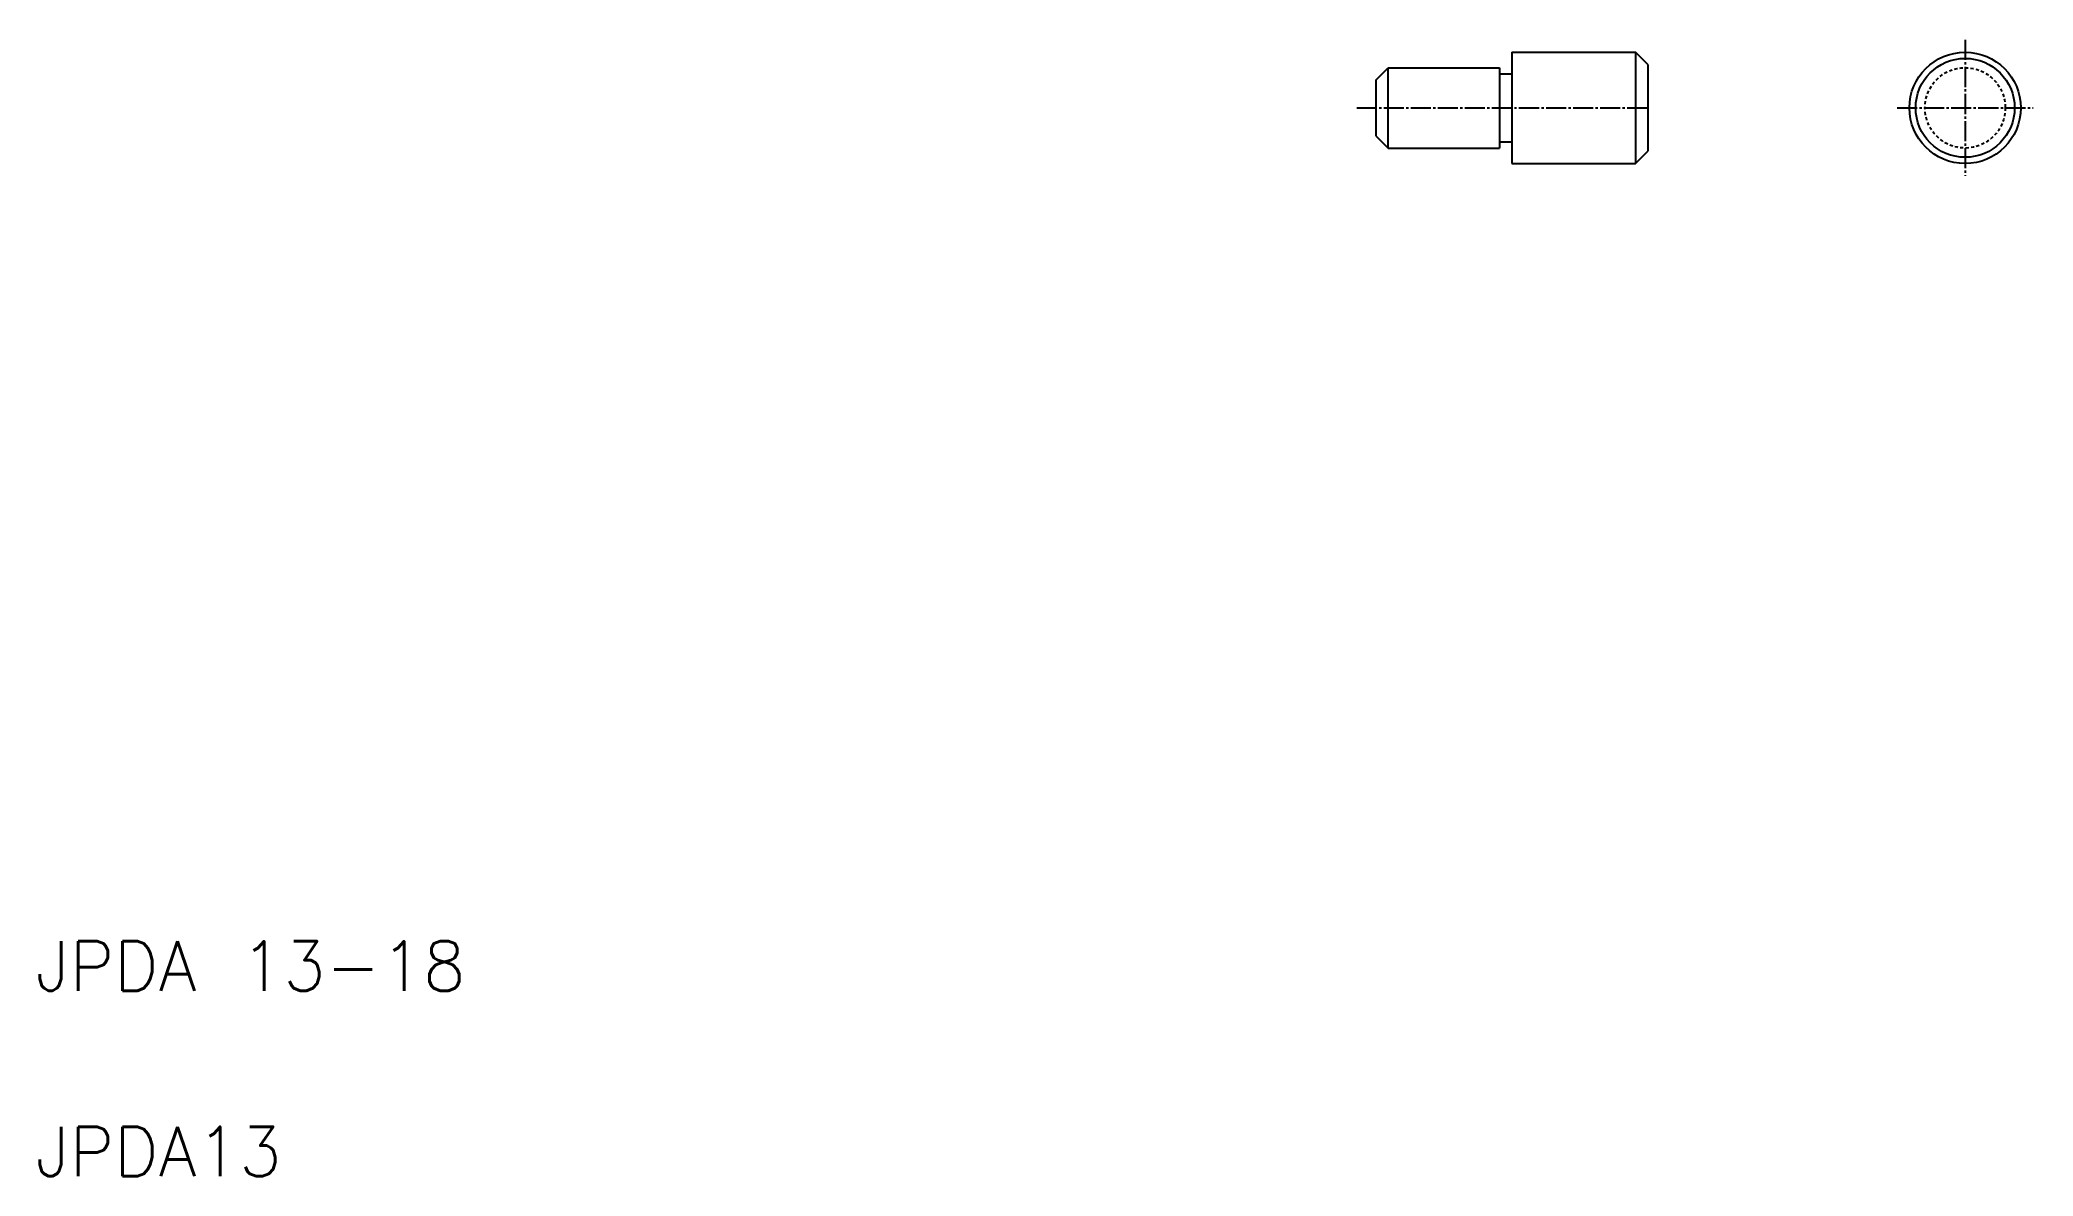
# Model space of a CAD drawing. Extents: x 21 to 343, y 20 to 204.
import ezdxf

# ---------------------------------------------------------------- set-up
doc = ezdxf.new("R2010")
doc.units = 0
doc.header["$LTSCALE"] = 0.25
doc.linetypes.add('CENTER', pattern=[17.5, 13, -1.5, 1.5, -1.5])
doc.linetypes.add('DASHED', pattern=[3.5, 2, -1.5])
doc.layers.get('0').update_dxf_attribs({"linetype": 'CONTINUOUS'})
doc.layers.add('CENTER', color=1, linetype='CENTER')
doc.styles.get("Standard").update_dxf_attribs({"font": 'txt', "height": 6.4, "bigfont": 'BIGFONT'})

msp = doc.modelspace()

# ---------------------------------------------------------------- linework, layer by layer
at = {"linetype": 'CONTINUOUS'}
for p, q in [((258.75, 201.8), (278.75, 201.8)), ((258.75, 201.8), (258.75, 183.8)), ((278.75, 201.8), (278.75, 183.8)), ((280.75, 199.8), (278.75, 201.8)), ((236.75, 197.3), (238.75, 199.3)), ((236.75, 197.3), (236.75, 188.3)), ((238.75, 199.3), (256.75, 199.3)), ((238.75, 186.3), (238.75, 199.3)), ((256.75, 199.3), (256.75, 186.3)), ((256.75, 198.3), (258.75, 198.3)), ((280.75, 199.8), (280.75, 185.8)), ((236.75, 188.3), (238.75, 186.3)), ((256.75, 187.3), (258.75, 187.3)), ((238.75, 186.3), (256.75, 186.3)), ((258.75, 183.8), (278.75, 183.8)), ((278.75, 183.8), (280.75, 185.8))]:
    msp.add_line(p, q, dxfattribs=at)
for p, q in [((258.75, 197.3), (258.75, 197.3)), ((258.75, 192.8), (258.75, 192.8))]:
    msp.add_line(p, q)
for radius in [9, 8]:
    msp.add_circle((332.07, 192.8), radius)
at = {"color": 3, "linetype": 'DASHED'}
msp.add_circle((332.07, 192.8), 6.5, dxfattribs=at)
at = {"layer": 'CENTER', "color": 1, "linetype": 'CENTER'}
for p, q in [((332.07, 203.8), (332.07, 181.8)), ((233.66, 192.8), (280.88, 192.8)), ((321.07, 192.8), (343.07, 192.8))]:
    msp.add_line(p, q, dxfattribs=at)

# ---------------------------------------------------------------- texts
for s, p in [('JPDA 13-18', (20, 50)), ('JPDA13', (20, 20))]:
    msp.add_text(s, height=8).set_placement(p)

doc.saveas('drawing.dxf')
